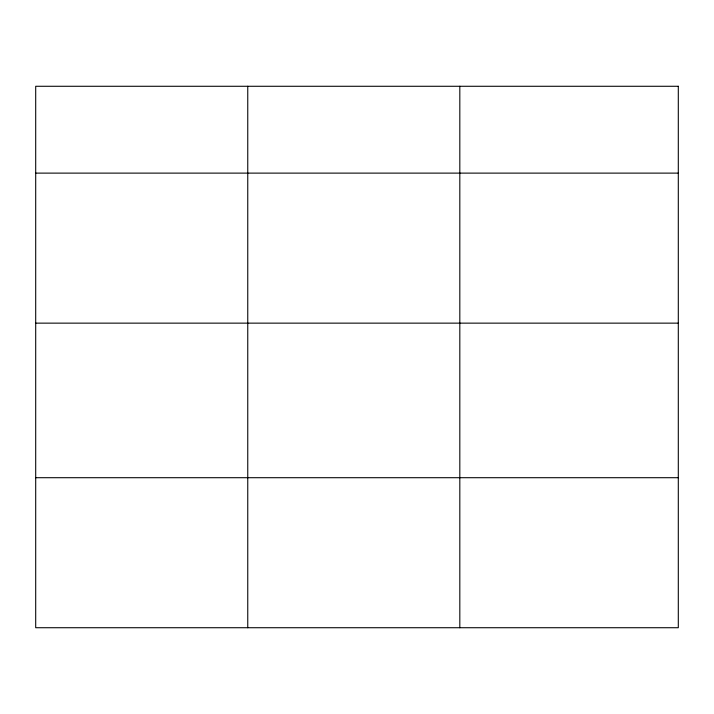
<?xml version="1.0" encoding="UTF-8"?>
<svg xmlns="http://www.w3.org/2000/svg" width="714" height="714" viewBox="0 0 714 714"><rect width="100%" height="100%" fill="white"/><g stroke="black" fill="none" stroke-linecap="round" stroke-linejoin="round"><path stroke-width="1.07" d="M35.7 173.118L678.3 173.118M35.7 323.139L678.3 323.139M35.7 477.702L678.3 477.702M459.816 86.278L459.816 627.722M247.758 86.278L247.758 627.722M678.3 86.278L35.7 86.278L35.7 627.722L678.3 627.722L678.3 86.278"/></g></svg>
